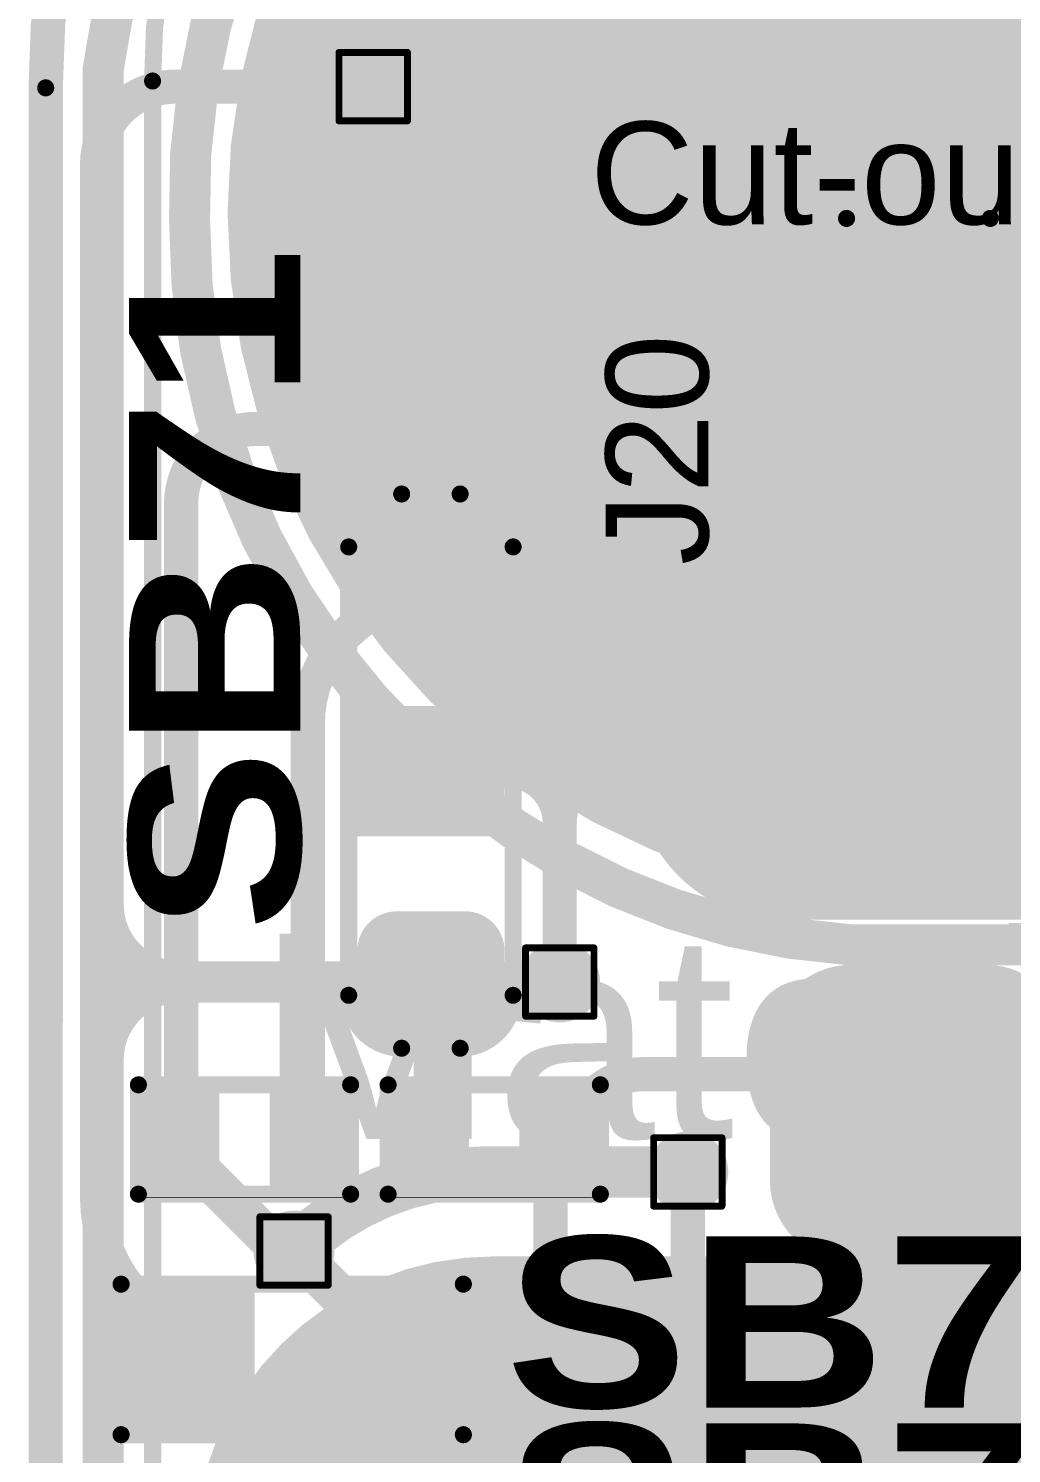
# Model space of a CAD drawing. Header units: inches. Extents: x 3 to 457, y -41 to 239.
# Drawn here: x 26.13 to 33.42, y 14.03 to 24.61 of the extents above; entities that cross this region are included whole.
import ezdxf

# ---------------------------------------------------------------- set-up
doc = ezdxf.new("R2010")
doc.units = ezdxf.units.IN
for name, color, linetype in [('Board Outline', 216, 'Continuous'), ('Bottom Layer', 5, 'Continuous'), ('Bottom Overlay', 54, 'Continuous'), ('Bottom Paste', 16, 'Continuous'), ('Bottom Solder', 6, 'Continuous'), ('Drill Drawing', 1, 'Continuous'), ('Fabrication', 76, 'Continuous'), ('Top Layer', 1, 'Continuous'), ('Top Overlay', 2, 'Continuous'), ('Top Paste', 8, 'Continuous'), ('Top Solder', 216, 'Continuous'), ('Via Holes', 16, 'Continuous')]:
    doc.layers.add(name, color=color, linetype=linetype)
doc.styles.add('Arial', font='', dxfattribs={"height": 0.2})
doc.styles.add('Arial Black_Bold', font='', dxfattribs={"height": 0.2})
doc.styles.get('Arial').set_extended_font_data('Arial')
doc.styles.get('Arial Black_Bold').set_extended_font_data('Arial Black', bold=True)

# ---------------------------------------------------------------- blocks, each defined once
blk = doc.blocks.new('S______B______6')
at = {"layer": 'Top Layer'}
for points in [[(-1.143, -0.4445), (-1.143, 0.4445), (-0.381, 0.4445), (-0.381, -0.4445)], [(0.381, -0.4445), (0.381, 0.4445), (1.143, 0.4445), (1.143, -0.4445)]]:
    blk.add_hatch(color=1, dxfattribs=at).paths.add_polyline_path(points)
at = {"layer": 'Top Paste'}
for points in [[(-1.143, -0.4445), (-1.143, 0.4445), (-0.381, 0.4445), (-0.381, -0.4445)], [(0.381, -0.4445), (0.381, 0.4445), (1.143, 0.4445), (1.143, -0.4445)]]:
    blk.add_hatch(color=8, dxfattribs=at).paths.add_polyline_path(points)
at = {"layer": 'Top Solder'}
for points in [[(-1.2446, -0.5461), (-1.2446, 0.5461), (-0.2794, 0.5461), (-0.2794, -0.5461)], [(0.2794, -0.5461), (0.2794, 0.5461), (1.2446, 0.5461), (1.2446, -0.5461)]]:
    blk.add_hatch(color=216, dxfattribs=at).paths.add_polyline_path(points)
at = {"layer": 'Top Overlay'}
for points in [[(-1.27, -0.5588, 0.127, 0.127, 0), (-1.27, 0.5588, 0.127, 0.127, 0)], [(-1.27, 0.5588, 0.127, 0.127, 0), (1.27, 0.5588, 0.127, 0.127, 0)], [(1.27, -0.5588, 0.127, 0.127, 0), (1.27, 0.5588, 0.127, 0.127, 0)], [(-1.27, -0.5588, 0.127, 0.127, 0), (1.27, -0.5588, 0.127, 0.127, 0)]]:
    blk.add_lwpolyline(points, format="xyseb", dxfattribs=at)
for points in [[(-1.30175, 0.5588, 0.0635, 0.0635, 1), (-1.23825, 0.5588, 0.0635, 0.0635, 1)], [(-1.30175, 0.5588, 0.0635, 0.0635, 1), (-1.23825, 0.5588, 0.0635, 0.0635, 1)], [(1.23825, 0.5588, 0.0635, 0.0635, 1), (1.30175, 0.5588, 0.0635, 0.0635, 1)], [(1.23825, 0.5588, 0.0635, 0.0635, 1), (1.30175, 0.5588, 0.0635, 0.0635, 1)], [(-1.30175, -0.5588, 0.0635, 0.0635, 1), (-1.23825, -0.5588, 0.0635, 0.0635, 1)], [(-1.30175, -0.5588, 0.0635, 0.0635, 1), (-1.23825, -0.5588, 0.0635, 0.0635, 1)], [(1.23825, -0.5588, 0.0635, 0.0635, 1), (1.30175, -0.5588, 0.0635, 0.0635, 1)], [(1.23825, -0.5588, 0.0635, 0.0635, 1), (1.30175, -0.5588, 0.0635, 0.0635, 1)]]:
    blk.add_lwpolyline(points, format="xyseb", close=True, dxfattribs=at)
blk = doc.blocks.new('S______B______3_P___27')
at = {"layer": 'Top Layer'}
h = blk.add_hatch(color=1, dxfattribs=at)
edge = h.paths.add_edge_path()
edge.add_arc((-1.714, -0.254), 0.191, 180, 270)
edge.add_line((-1.714, -0.445), (-1.333, -0.444))
edge.add_arc((-1.333, -0.254), 0.191, 270, 360)
edge.add_line((-1.143, -0.254), (-1.143, 0.254))
edge.add_arc((-1.333, 0.254), 0.191, 0, 90)
edge.add_line((-1.333, 0.445), (-1.714, 0.444))
edge.add_arc((-1.714, 0.254), 0.191, 90, 180)
edge.add_line((-1.905, 0.254), (-1.905, -0.254))
blk.add_hatch(color=1, dxfattribs=at).paths.add_polyline_path([(-0.381, -0.445), (-0.381, 0.445), (0.381, 0.445), (0.381, -0.445)])
h = blk.add_hatch(color=1, dxfattribs=at)
edge = h.paths.add_edge_path()
edge.add_arc((1.333, -0.254), 0.191, 180, 270)
edge.add_line((1.333, -0.445), (1.714, -0.444))
edge.add_arc((1.714, -0.254), 0.191, 270, 360)
edge.add_line((1.905, -0.254), (1.905, 0.254))
edge.add_arc((1.714, 0.254), 0.191, 0, 90)
edge.add_line((1.714, 0.445), (1.333, 0.444))
edge.add_arc((1.333, 0.254), 0.191, 90, 180)
edge.add_line((1.143, 0.254), (1.143, -0.254))
at = {"layer": 'Top Paste'}
h = blk.add_hatch(color=8, dxfattribs=at)
edge = h.paths.add_edge_path()
edge.add_arc((-1.714, -0.254), 0.191, 180, 270)
edge.add_line((-1.714, -0.445), (-1.333, -0.444))
edge.add_arc((-1.333, -0.254), 0.191, 270, 360)
edge.add_line((-1.143, -0.254), (-1.143, 0.254))
edge.add_arc((-1.333, 0.254), 0.191, 0, 90)
edge.add_line((-1.333, 0.445), (-1.714, 0.444))
edge.add_arc((-1.714, 0.254), 0.191, 90, 180)
edge.add_line((-1.905, 0.254), (-1.905, -0.254))
blk.add_hatch(color=8, dxfattribs=at).paths.add_polyline_path([(-0.381, -0.445), (-0.381, 0.445), (0.381, 0.445), (0.381, -0.445)])
h = blk.add_hatch(color=8, dxfattribs=at)
edge = h.paths.add_edge_path()
edge.add_arc((1.333, -0.254), 0.191, 180, 270)
edge.add_line((1.333, -0.445), (1.714, -0.444))
edge.add_arc((1.714, -0.254), 0.191, 270, 360)
edge.add_line((1.905, -0.254), (1.905, 0.254))
edge.add_arc((1.714, 0.254), 0.191, 0, 90)
edge.add_line((1.714, 0.445), (1.333, 0.444))
edge.add_arc((1.333, 0.254), 0.191, 90, 180)
edge.add_line((1.143, 0.254), (1.143, -0.254))
at = {"layer": 'Top Solder'}
h = blk.add_hatch(color=216, dxfattribs=at)
edge = h.paths.add_edge_path()
edge.add_arc((-1.714, -0.254), 0.292, 180, 270)
edge.add_line((-1.714, -0.546), (-1.333, -0.546))
edge.add_arc((-1.333, -0.254), 0.292, 270, 360)
edge.add_line((-1.041, -0.254), (-1.041, 0.254))
edge.add_arc((-1.333, 0.254), 0.292, 0, 90)
edge.add_line((-1.333, 0.546), (-1.714, 0.546))
edge.add_arc((-1.714, 0.254), 0.292, 90, 180)
edge.add_line((-2.007, 0.254), (-2.007, -0.254))
blk.add_hatch(color=216, dxfattribs=at).paths.add_polyline_path([(-0.483, -0.546), (-0.483, 0.546), (0.483, 0.546), (0.483, -0.546)])
h = blk.add_hatch(color=216, dxfattribs=at)
edge = h.paths.add_edge_path()
edge.add_arc((1.333, -0.254), 0.292, 180, 270)
edge.add_line((1.333, -0.546), (1.714, -0.546))
edge.add_arc((1.714, -0.254), 0.292, 270, 360)
edge.add_line((2.007, -0.254), (2.007, 0.254))
edge.add_arc((1.714, 0.254), 0.292, 0, 90)
edge.add_line((1.714, 0.546), (1.333, 0.546))
edge.add_arc((1.333, 0.254), 0.292, 90, 180)
edge.add_line((1.041, 0.254), (1.041, -0.254))
at = {"layer": 'Top Overlay'}
for points in [[(-2.057, 0.217, 0.127, 0.127, -0.414214), (-1.664, 0.61, 0.127, 0.127, 0)], [(1.664, 0.61, 0.127, 0.127, 0), (-1.664, 0.61, 0.127, 0.127, 0)], [(1.664, 0.61, 0.127, 0.127, -0.414214), (2.057, 0.217, 0.127, 0.127, 0)], [(-2.057, -0.217, 0.127, 0.127, 0), (-2.057, 0.217, 0.127, 0.127, 0)], [(2.057, -0.217, 0.127, 0.127, 0), (2.057, 0.217, 0.127, 0.127, 0)], [(-1.664, -0.61, 0.127, 0.127, -0.414214), (-2.057, -0.217, 0.127, 0.127, 0)], [(2.057, -0.217, 0.127, 0.127, -0.414214), (1.664, -0.61, 0.127, 0.127, 0)], [(1.664, -0.61, 0.127, 0.127, 0), (-1.664, -0.61, 0.127, 0.127, 0)]]:
    blk.add_lwpolyline(points, format="xyseb", dxfattribs=at)
for points in [[(-1.696, 0.61, 0.0635, 0.0635, 1), (-1.633, 0.61, 0.0635, 0.0635, 1)], [(-1.696, 0.61, 0.0635, 0.0635, 1), (-1.633, 0.61, 0.0635, 0.0635, 1)], [(1.633, 0.61, 0.0635, 0.0635, 1), (1.696, 0.61, 0.0635, 0.0635, 1)], [(1.633, 0.61, 0.0635, 0.0635, 1), (1.696, 0.61, 0.0635, 0.0635, 1)], [(-2.089, 0.217, 0.0635, 0.0635, 1), (-2.026, 0.217, 0.0635, 0.0635, 1)], [(-2.089, 0.217, 0.0635, 0.0635, 1), (-2.026, 0.217, 0.0635, 0.0635, 1)], [(2.026, 0.217, 0.0635, 0.0635, 1), (2.089, 0.217, 0.0635, 0.0635, 1)], [(2.026, 0.217, 0.0635, 0.0635, 1), (2.089, 0.217, 0.0635, 0.0635, 1)], [(-2.089, -0.217, 0.0635, 0.0635, 1), (-2.026, -0.217, 0.0635, 0.0635, 1)], [(-2.089, -0.217, 0.0635, 0.0635, 1), (-2.026, -0.217, 0.0635, 0.0635, 1)], [(2.026, -0.217, 0.0635, 0.0635, 1), (2.089, -0.217, 0.0635, 0.0635, 1)], [(2.026, -0.217, 0.0635, 0.0635, 1), (2.089, -0.217, 0.0635, 0.0635, 1)], [(-1.696, -0.61, 0.0635, 0.0635, 1), (-1.633, -0.61, 0.0635, 0.0635, 1)], [(-1.696, -0.61, 0.0635, 0.0635, 1), (-1.633, -0.61, 0.0635, 0.0635, 1)], [(1.633, -0.61, 0.0635, 0.0635, 1), (1.696, -0.61, 0.0635, 0.0635, 1)], [(1.633, -0.61, 0.0635, 0.0635, 1), (1.696, -0.61, 0.0635, 0.0635, 1)]]:
    blk.add_lwpolyline(points, format="xyseb", close=True, dxfattribs=at)
blk = doc.blocks.new('R___0603_29')
at = {"layer": 'Top Layer'}
for points in [[(-0.381, 0.4445), (-0.381, -0.4445), (-1.143, -0.4445), (-1.143, 0.4445)], [(1.143, 0.4445), (1.143, -0.4445), (0.381, -0.4445), (0.381, 0.4445)]]:
    blk.add_hatch(color=1, dxfattribs=at).paths.add_polyline_path(points)
at = {"layer": 'Top Paste'}
for points in [[(-0.381, 0.4445), (-0.381, -0.4445), (-1.143, -0.4445), (-1.143, 0.4445)], [(1.143, 0.4445), (1.143, -0.4445), (0.381, -0.4445), (0.381, 0.4445)]]:
    blk.add_hatch(color=8, dxfattribs=at).paths.add_polyline_path(points)
at = {"layer": 'Top Solder'}
for points in [[(-0.2794, 0.5461), (-0.2794, -0.5461), (-1.2446, -0.5461), (-1.2446, 0.5461)], [(1.2446, 0.5461), (1.2446, -0.5461), (0.2794, -0.5461), (0.2794, 0.5461)]]:
    blk.add_hatch(color=216, dxfattribs=at).paths.add_polyline_path(points)
at = {"layer": 'Top Overlay'}
for points in [[(-1.2192, 0.5334, 0.127, 0.127, 0), (1.2192, 0.5334, 0.127, 0.127, 0)], [(-1.2192, 0.5334, 0.127, 0.127, 0), (-1.2192, -0.5334, 0.127, 0.127, 0)], [(1.2192, 0.5334, 0.127, 0.127, 0), (1.2192, -0.5334, 0.127, 0.127, 0)], [(-1.2192, -0.5334, 0.127, 0.127, 0), (1.2192, -0.5334, 0.127, 0.127, 0)]]:
    blk.add_lwpolyline(points, format="xyseb", dxfattribs=at)
for points in [[(-1.25095, 0.5334, 0.0635, 0.0635, 1), (-1.18745, 0.5334, 0.0635, 0.0635, 1)], [(-1.25095, 0.5334, 0.0635, 0.0635, 1), (-1.18745, 0.5334, 0.0635, 0.0635, 1)], [(1.18745, 0.5334, 0.0635, 0.0635, 1), (1.25095, 0.5334, 0.0635, 0.0635, 1)], [(1.18745, 0.5334, 0.0635, 0.0635, 1), (1.25095, 0.5334, 0.0635, 0.0635, 1)], [(-1.25095, -0.5334, 0.0635, 0.0635, 1), (-1.18745, -0.5334, 0.0635, 0.0635, 1)], [(-1.25095, -0.5334, 0.0635, 0.0635, 1), (-1.18745, -0.5334, 0.0635, 0.0635, 1)], [(1.18745, -0.5334, 0.0635, 0.0635, 1), (1.25095, -0.5334, 0.0635, 0.0635, 1)], [(1.18745, -0.5334, 0.0635, 0.0635, 1), (1.25095, -0.5334, 0.0635, 0.0635, 1)]]:
    blk.add_lwpolyline(points, format="xyseb", close=True, dxfattribs=at)
blk = doc.blocks.new('R___0402_52')
at = {"layer": 'Top Layer'}
for points in [[(-0.699, -0.318), (-0.699, 0.318), (-0.241, 0.318), (-0.241, -0.318)], [(0.241, -0.318), (0.241, 0.318), (0.699, 0.318), (0.699, -0.318)]]:
    blk.add_hatch(color=1, dxfattribs=at).paths.add_polyline_path(points)
at = {"layer": 'Top Paste'}
for points in [[(-0.699, -0.318), (-0.699, 0.318), (-0.241, 0.318), (-0.241, -0.318)], [(0.241, -0.318), (0.241, 0.318), (0.699, 0.318), (0.699, -0.318)]]:
    blk.add_hatch(color=8, dxfattribs=at).paths.add_polyline_path(points)
at = {"layer": 'Top Solder'}
for points in [[(-0.754, -0.373), (-0.754, 0.373), (-0.186, 0.373), (-0.186, -0.373)], [(0.186, -0.373), (0.186, 0.373), (0.754, 0.373), (0.754, -0.373)]]:
    blk.add_hatch(color=216, dxfattribs=at).paths.add_polyline_path(points)
at = {"layer": 'Top Overlay'}
for points in [[(-0.787, 0.406, 0.127, 0.127, 0), (0.787, 0.406, 0.127, 0.127, 0)], [(-0.787, -0.406, 0.127, 0.127, 0), (-0.787, 0.406, 0.127, 0.127, 0)], [(0.787, -0.406, 0.127, 0.127, 0), (0.787, 0.406, 0.127, 0.127, 0)], [(-0.787, -0.406, 0.127, 0.127, 0), (0.787, -0.406, 0.127, 0.127, 0)], [(-0.813, -0.432, 0.00323, 0.00323, 0), (0.813, -0.432, 0.00323, 0.00323, 0)]]:
    blk.add_lwpolyline(points, format="xyseb", dxfattribs=at)
for points in [[(-0.819, 0.406, 0.0635, 0.0635, 1), (-0.756, 0.406, 0.0635, 0.0635, 1)], [(-0.819, 0.406, 0.0635, 0.0635, 1), (-0.756, 0.406, 0.0635, 0.0635, 1)], [(0.756, 0.406, 0.0635, 0.0635, 1), (0.819, 0.406, 0.0635, 0.0635, 1)], [(0.756, 0.406, 0.0635, 0.0635, 1), (0.819, 0.406, 0.0635, 0.0635, 1)], [(-0.819, -0.406, 0.0635, 0.0635, 1), (-0.756, -0.406, 0.0635, 0.0635, 1)], [(-0.819, -0.406, 0.0635, 0.0635, 1), (-0.756, -0.406, 0.0635, 0.0635, 1)], [(0.756, -0.406, 0.0635, 0.0635, 1), (0.819, -0.406, 0.0635, 0.0635, 1)], [(0.756, -0.406, 0.0635, 0.0635, 1), (0.819, -0.406, 0.0635, 0.0635, 1)], [(-0.814, -0.432, 0.00161, 0.00161, 1), (-0.812, -0.432, 0.00161, 0.00161, 1)], [(0.812, -0.432, 0.00161, 0.00161, 1), (0.814, -0.432, 0.00161, 0.00161, 1)]]:
    blk.add_lwpolyline(points, format="xyseb", close=True, dxfattribs=at)
blk = doc.blocks.new('R___0402_53')
at = {"layer": 'Top Layer'}
for points in [[(-0.699, -0.318), (-0.699, 0.318), (-0.241, 0.318), (-0.241, -0.318)], [(0.241, -0.318), (0.241, 0.318), (0.699, 0.318), (0.699, -0.318)]]:
    blk.add_hatch(color=1, dxfattribs=at).paths.add_polyline_path(points)
at = {"layer": 'Top Paste'}
for points in [[(-0.699, -0.318), (-0.699, 0.318), (-0.241, 0.318), (-0.241, -0.318)], [(0.241, -0.318), (0.241, 0.318), (0.699, 0.318), (0.699, -0.318)]]:
    blk.add_hatch(color=8, dxfattribs=at).paths.add_polyline_path(points)
at = {"layer": 'Top Solder'}
for points in [[(-0.754, -0.373), (-0.754, 0.373), (-0.186, 0.373), (-0.186, -0.373)], [(0.186, -0.373), (0.186, 0.373), (0.754, 0.373), (0.754, -0.373)]]:
    blk.add_hatch(color=216, dxfattribs=at).paths.add_polyline_path(points)
at = {"layer": 'Top Overlay'}
for points in [[(-0.787, 0.406, 0.127, 0.127, 0), (0.787, 0.406, 0.127, 0.127, 0)], [(-0.787, -0.406, 0.127, 0.127, 0), (-0.787, 0.406, 0.127, 0.127, 0)], [(0.787, -0.406, 0.127, 0.127, 0), (0.787, 0.406, 0.127, 0.127, 0)], [(-0.787, -0.406, 0.127, 0.127, 0), (0.787, -0.406, 0.127, 0.127, 0)], [(-0.813, -0.432, 0.00323, 0.00323, 0), (0.813, -0.432, 0.00323, 0.00323, 0)]]:
    blk.add_lwpolyline(points, format="xyseb", dxfattribs=at)
for points in [[(-0.819, 0.406, 0.0635, 0.0635, 1), (-0.756, 0.406, 0.0635, 0.0635, 1)], [(-0.819, 0.406, 0.0635, 0.0635, 1), (-0.756, 0.406, 0.0635, 0.0635, 1)], [(0.756, 0.406, 0.0635, 0.0635, 1), (0.819, 0.406, 0.0635, 0.0635, 1)], [(0.756, 0.406, 0.0635, 0.0635, 1), (0.819, 0.406, 0.0635, 0.0635, 1)], [(-0.819, -0.406, 0.0635, 0.0635, 1), (-0.756, -0.406, 0.0635, 0.0635, 1)], [(-0.819, -0.406, 0.0635, 0.0635, 1), (-0.756, -0.406, 0.0635, 0.0635, 1)], [(0.756, -0.406, 0.0635, 0.0635, 1), (0.819, -0.406, 0.0635, 0.0635, 1)], [(0.756, -0.406, 0.0635, 0.0635, 1), (0.819, -0.406, 0.0635, 0.0635, 1)], [(-0.814, -0.432, 0.00161, 0.00161, 1), (-0.812, -0.432, 0.00161, 0.00161, 1)], [(0.812, -0.432, 0.00161, 0.00161, 1), (0.814, -0.432, 0.00161, 0.00161, 1)]]:
    blk.add_lwpolyline(points, format="xyseb", close=True, dxfattribs=at)
blk = doc.blocks.new('SEMG_PAD_B_59')
at = {"layer": 'Bottom Layer'}
h = blk.add_hatch(color=5, dxfattribs=at)
edge = h.paths.add_edge_path()
edge.add_arc((-3.15, 0.013), 2.1, 90, 270)
edge.add_line((-3.15, -2.087), (3.15, -2.087))
edge.add_arc((3.15, 0.013), 2.1, 270, 450)
edge.add_line((3.15, 2.113), (-3.15, 2.113))
h = blk.add_hatch(color=5, dxfattribs=at)
edge = h.paths.add_edge_path()
edge.add_arc((0, -9.987), 5, 0, 360)
at = {"layer": 'Bottom Paste'}
h = blk.add_hatch(color=16, dxfattribs=at)
edge = h.paths.add_edge_path()
edge.add_arc((-3.15, 0.013), 2.1, 90, 270)
edge.add_line((-3.15, -2.087), (3.15, -2.087))
edge.add_arc((3.15, 0.013), 2.1, 270, 450)
edge.add_line((3.15, 2.113), (-3.15, 2.113))
h = blk.add_hatch(color=16, dxfattribs=at)
edge = h.paths.add_edge_path()
edge.add_arc((0, -9.987), 5, 0, 360)
at = {"layer": 'Bottom Solder'}
h = blk.add_hatch(color=6, dxfattribs=at)
edge = h.paths.add_edge_path()
edge.add_arc((-3.15, 0.013), 2.202, 90, 270)
edge.add_line((-3.15, -2.189), (3.15, -2.189))
edge.add_arc((3.15, 0.013), 2.202, 270, 450)
edge.add_line((3.15, 2.214), (-3.15, 2.214))
h = blk.add_hatch(color=6, dxfattribs=at)
edge = h.paths.add_edge_path()
edge.add_arc((0, -9.987), 5.102, 0, 360)
at = {"layer": 'Bottom Overlay'}
for points in [[(5.683, 10.966, 0.127, 0.127, 0), (5.683, -10.966, 0.127, 0.127, 0)], [(5.683, -10.966, 0.127, 0.127, -0.414214), (1.531, -15.213, 0.127, 0.127, 0)]]:
    blk.add_lwpolyline(points, format="xyseb", dxfattribs=at)
blk.add_lwpolyline([(5.652, -10.966, 0.0635, 0.0635, 1), (5.715, -10.966, 0.0635, 0.0635, 1)], format="xyseb", close=True, dxfattribs=at)
blk.add_lwpolyline([(5.652, -10.966, 0.0635, 0.0635, 1), (5.715, -10.966, 0.0635, 0.0635, 1)], format="xyseb", close=True, dxfattribs=at)
blk = doc.blocks.new('T____P____SMD_3_P____61')
at = {"layer": 'Top Layer'}
h = blk.add_hatch(color=1, dxfattribs=at)
edge = h.paths.add_edge_path()
edge.add_arc((-0.5, 3.04), 0.5, 90, 180)
edge.add_line((-1, 3.04), (-1, 2.04))
edge.add_arc((-0.5, 2.04), 0.5, 180, 270)
edge.add_line((-0.5, 1.54), (0.5, 1.54))
edge.add_arc((0.5, 2.04), 0.5, 270, 360)
edge.add_line((1, 2.04), (1, 3.04))
edge.add_arc((0.5, 3.04), 0.5, 0, 90)
edge.add_line((0.5, 3.54), (-0.5, 3.54))
h = blk.add_hatch(color=1, dxfattribs=at)
edge = h.paths.add_edge_path()
edge.add_arc((-1, 0), 1, 90, 270)
edge.add_line((-1, -1), (1, -1))
edge.add_arc((1, 0), 1, 270, 450)
edge.add_line((1, 1), (-1, 1))
h = blk.add_hatch(color=1, dxfattribs=at)
edge = h.paths.add_edge_path()
edge.add_arc((-0.5, -2.04), 0.5, 90, 180)
edge.add_line((-1, -2.04), (-1, -3.04))
edge.add_arc((-0.5, -3.04), 0.5, 180, 270)
edge.add_line((-0.5, -3.54), (0.5, -3.54))
edge.add_arc((0.5, -3.04), 0.5, 270, 360)
edge.add_line((1, -3.04), (1, -2.04))
edge.add_arc((0.5, -2.04), 0.5, 0, 90)
edge.add_line((0.5, -1.54), (-0.5, -1.54))
at = {"layer": 'Top Paste'}
h = blk.add_hatch(color=8, dxfattribs=at)
edge = h.paths.add_edge_path()
edge.add_arc((-0.5, 3.04), 0.5, 90, 180)
edge.add_line((-1, 3.04), (-1, 2.04))
edge.add_arc((-0.5, 2.04), 0.5, 180, 270)
edge.add_line((-0.5, 1.54), (0.5, 1.54))
edge.add_arc((0.5, 2.04), 0.5, 270, 360)
edge.add_line((1, 2.04), (1, 3.04))
edge.add_arc((0.5, 3.04), 0.5, 0, 90)
edge.add_line((0.5, 3.54), (-0.5, 3.54))
h = blk.add_hatch(color=8, dxfattribs=at)
edge = h.paths.add_edge_path()
edge.add_arc((-1, 0), 1, 90, 270)
edge.add_line((-1, -1), (1, -1))
edge.add_arc((1, 0), 1, 270, 450)
edge.add_line((1, 1), (-1, 1))
h = blk.add_hatch(color=8, dxfattribs=at)
edge = h.paths.add_edge_path()
edge.add_arc((-0.5, -2.04), 0.5, 90, 180)
edge.add_line((-1, -2.04), (-1, -3.04))
edge.add_arc((-0.5, -3.04), 0.5, 180, 270)
edge.add_line((-0.5, -3.54), (0.5, -3.54))
edge.add_arc((0.5, -3.04), 0.5, 270, 360)
edge.add_line((1, -3.04), (1, -2.04))
edge.add_arc((0.5, -2.04), 0.5, 0, 90)
edge.add_line((0.5, -1.54), (-0.5, -1.54))
at = {"layer": 'Top Solder'}
h = blk.add_hatch(color=216, dxfattribs=at)
edge = h.paths.add_edge_path()
edge.add_arc((-0.5, 3.04), 0.602, 90, 180)
edge.add_line((-1.102, 3.04), (-1.102, 2.04))
edge.add_arc((-0.5, 2.04), 0.602, 180, 270)
edge.add_line((-0.5, 1.438), (0.5, 1.438))
edge.add_arc((0.5, 2.04), 0.602, 270, 360)
edge.add_line((1.102, 2.04), (1.102, 3.04))
edge.add_arc((0.5, 3.04), 0.602, 0, 90)
edge.add_line((0.5, 3.642), (-0.5, 3.642))
h = blk.add_hatch(color=216, dxfattribs=at)
edge = h.paths.add_edge_path()
edge.add_arc((-1, 0), 1.102, 90, 270)
edge.add_line((-1, -1.102), (1, -1.102))
edge.add_arc((1, 0), 1.102, 270, 450)
edge.add_line((1, 1.102), (-1, 1.102))
h = blk.add_hatch(color=216, dxfattribs=at)
edge = h.paths.add_edge_path()
edge.add_arc((-0.5, -2.04), 0.602, 90, 180)
edge.add_line((-1.102, -2.04), (-1.102, -3.04))
edge.add_arc((-0.5, -3.04), 0.602, 180, 270)
edge.add_line((-0.5, -3.642), (0.5, -3.642))
edge.add_arc((0.5, -3.04), 0.602, 270, 360)
edge.add_line((1.102, -3.04), (1.102, -2.04))
edge.add_arc((0.5, -2.04), 0.602, 0, 90)
edge.add_line((0.5, -1.438), (-0.5, -1.438))

msp = doc.modelspace()

# ---------------------------------------------------------------- hatches: boundary and pattern name
at = {"layer": 'Bottom Layer'}
h = msp.add_hatch(color=5, dxfattribs=at)
edge = h.paths.add_edge_path()
edge.add_arc((28.684, 24.182), 0.3, 0, 360)
h = msp.add_hatch(color=5, dxfattribs=at)
edge = h.paths.add_edge_path()
edge.add_arc((30.068, 17.534), 0.3, 0, 360)
h = msp.add_hatch(color=5, dxfattribs=at)
edge = h.paths.add_edge_path()
edge.add_arc((31.019, 16.124), 0.3, 0, 360)
h = msp.add_hatch(color=5, dxfattribs=at)
edge = h.paths.add_edge_path()
edge.add_arc((28.096, 15.537), 0.3, 0, 360)
at = {"layer": 'Top Layer'}
h = msp.add_hatch(color=1, dxfattribs=at)
edge = h.paths.add_edge_path()
edge.add_arc((28.684, 24.182), 0.3, 0, 360)
h = msp.add_hatch(color=1, dxfattribs=at)
edge = h.paths.add_edge_path()
edge.add_arc((30.068, 17.534), 0.3, 0, 360)
h = msp.add_hatch(color=1, dxfattribs=at)
edge = h.paths.add_edge_path()
edge.add_arc((31.019, 16.124), 0.3, 0, 360)
h = msp.add_hatch(color=1, dxfattribs=at)
edge = h.paths.add_edge_path()
edge.add_arc((28.096, 15.537), 0.3, 0, 360)
at = {"layer": 'Via Holes'}
h = msp.add_hatch(color=7, dxfattribs=at)
edge = h.paths.add_edge_path()
edge.add_arc((28.684, 24.182), 0.15, 0, 360)
h = msp.add_hatch(color=7, dxfattribs=at)
edge = h.paths.add_edge_path()
edge.add_arc((30.068, 17.534), 0.15, 0, 360)
h = msp.add_hatch(color=7, dxfattribs=at)
edge = h.paths.add_edge_path()
edge.add_arc((31.019, 16.124), 0.15, 0, 360)
h = msp.add_hatch(color=7, dxfattribs=at)
edge = h.paths.add_edge_path()
edge.add_arc((28.096, 15.537), 0.15, 0, 360)

# ---------------------------------------------------------------- linework, layer by layer
at = {"layer": 'Board Outline'}
for points in [[(26.254, 24.173, 0.127, 0.127, -0.244175), (28.331, 28.286, 0.127, 0.127, 0)], [(26.253, 2.317, 0.127, 0.127, 0), (26.254, 24.173, 0.127, 0.127, 0)]]:
    msp.add_lwpolyline(points, format="xyseb", dxfattribs=at)
msp.add_lwpolyline([(26.222, 24.173, 0.0635, 0.0635, 1), (26.285, 24.173, 0.0635, 0.0635, 1)], format="xyseb", close=True, dxfattribs=at)
msp.add_lwpolyline([(26.222, 24.173, 0.0635, 0.0635, 1), (26.285, 24.173, 0.0635, 0.0635, 1)], format="xyseb", close=True, dxfattribs=at)
at = {"layer": 'Bottom Layer'}
for points in [[(26.68, 24.313, 0.305, 0.305, -0.166547), (28.204, 27.422, 0.305, 0.305, 0)], [(27.321, 23.194, 0.305, 0.305, -0.206318), (28.885, 27.122, 0.305, 0.305, 0)], [(26.68, 18.111, 0.305, 0.305, 0), (26.68, 24.313, 0.305, 0.305, 0)], [(29.011, 19.268, 0.305, 0.305, -0.209657), (27.321, 23.194, 0.305, 0.305, 0)], [(29.011, 19.268, 0.305, 0.305, 0), (29.042, 19.237, 0.305, 0.305, 0)], [(32.217, 17.811, 0.305, 0.305, -0.180286), (29.042, 19.237, 0.305, 0.305, 0)], [(26.68, 16.957, 0.305, 0.305, 0), (26.68, 18.111, 0.305, 0.305, 0)], [(27.257, 17.534, 0.305, 0.305, -0.414214), (26.68, 18.111, 0.305, 0.305, 0)], [(32.217, 17.811, 0.305, 0.305, 0), (32.227, 17.811, 0.305, 0.305, 0)], [(32.227, 17.811, 0.305, 0.305, 0), (34.118, 17.811, 0.305, 0.305, 0)], [(26.68, 16.957, 0.305, 0.305, -0.414214), (27.257, 17.534, 0.305, 0.305, 0)], [(26.749, 17.534, 0.305, 0.305, 0), (27.257, 17.534, 0.305, 0.305, 0)], [(27.257, 17.534, 0.305, 0.305, 0), (30.068, 17.534, 0.305, 0.305, 0)], [(26.68, 10.457, 0.305, 0.305, 0), (26.68, 16.957, 0.305, 0.305, 0)], [(28.097, 15.538, 0.381, 0.381, -0.19877), (29.512, 16.124, 0.381, 0.381, 0)], [(29.512, 16.124, 0.381, 0.381, 0), (31.019, 16.124, 0.381, 0.381, 0)], [(28.096, 15.537, 0.381, 0.381, -0.000137), (28.097, 15.538, 0.381, 0.381, 0)]]:
    msp.add_lwpolyline(points, format="xyseb", dxfattribs=at)
for points in [[(26.604, 24.313, 0.152, 0.152, 1), (26.756, 24.313, 0.152, 0.152, 1)], [(26.604, 24.313, 0.152, 0.152, 1), (26.756, 24.313, 0.152, 0.152, 1)], [(27.245, 23.194, 0.152, 0.152, 1), (27.397, 23.194, 0.152, 0.152, 1)], [(27.245, 23.194, 0.152, 0.152, 1), (27.397, 23.194, 0.152, 0.152, 1)], [(28.935, 19.268, 0.152, 0.152, 1), (29.087, 19.268, 0.152, 0.152, 1)], [(28.935, 19.268, 0.152, 0.152, 1), (29.087, 19.268, 0.152, 0.152, 1)], [(28.966, 19.237, 0.152, 0.152, 1), (29.118, 19.237, 0.152, 0.152, 1)], [(28.966, 19.237, 0.152, 0.152, 1), (29.118, 19.237, 0.152, 0.152, 1)], [(26.604, 18.111, 0.152, 0.152, 1), (26.756, 18.111, 0.152, 0.152, 1)], [(26.604, 18.111, 0.152, 0.152, 1), (26.756, 18.111, 0.152, 0.152, 1)], [(26.604, 18.111, 0.152, 0.152, 1), (26.756, 18.111, 0.152, 0.152, 1)], [(32.141, 17.811, 0.152, 0.152, 1), (32.293, 17.811, 0.152, 0.152, 1)], [(32.141, 17.811, 0.152, 0.152, 1), (32.293, 17.811, 0.152, 0.152, 1)], [(32.151, 17.811, 0.152, 0.152, 1), (32.303, 17.811, 0.152, 0.152, 1)], [(32.151, 17.811, 0.152, 0.152, 1), (32.303, 17.811, 0.152, 0.152, 1)], [(26.673, 17.534, 0.152, 0.152, 1), (26.825, 17.534, 0.152, 0.152, 1)], [(27.181, 17.534, 0.152, 0.152, 1), (27.333, 17.534, 0.152, 0.152, 1)], [(27.181, 17.534, 0.152, 0.152, 1), (27.333, 17.534, 0.152, 0.152, 1)], [(27.181, 17.534, 0.152, 0.152, 1), (27.333, 17.534, 0.152, 0.152, 1)], [(27.181, 17.534, 0.152, 0.152, 1), (27.333, 17.534, 0.152, 0.152, 1)], [(29.992, 17.534, 0.152, 0.152, 1), (30.144, 17.534, 0.152, 0.152, 1)], [(26.604, 16.957, 0.152, 0.152, 1), (26.756, 16.957, 0.152, 0.152, 1)], [(26.604, 16.957, 0.152, 0.152, 1), (26.756, 16.957, 0.152, 0.152, 1)], [(26.604, 16.957, 0.152, 0.152, 1), (26.756, 16.957, 0.152, 0.152, 1)], [(29.417, 16.124, 0.191, 0.191, 1), (29.607, 16.124, 0.191, 0.191, 1)], [(29.417, 16.124, 0.191, 0.191, 1), (29.607, 16.124, 0.191, 0.191, 1)], [(30.923, 16.124, 0.191, 0.191, 1), (31.114, 16.124, 0.191, 0.191, 1)], [(28.001, 15.537, 0.191, 0.191, 1), (28.192, 15.537, 0.191, 0.191, 1)], [(28.002, 15.538, 0.191, 0.191, 1), (28.192, 15.538, 0.191, 0.191, 1)], [(28.002, 15.538, 0.191, 0.191, 1), (28.192, 15.538, 0.191, 0.191, 1)]]:
    msp.add_lwpolyline(points, format="xyseb", close=True, dxfattribs=at)
at = {"layer": 'Drill Drawing'}
for points in [[(28.43, 24.436, 0.0508, 0.0508, 0), (28.938, 24.436, 0.0508, 0.0508, 0)], [(28.43, 23.928, 0.0508, 0.0508, 0), (28.43, 24.436, 0.0508, 0.0508, 0)], [(28.938, 23.928, 0.0508, 0.0508, 0), (28.938, 24.436, 0.0508, 0.0508, 0)], [(28.43, 23.928, 0.0508, 0.0508, 0), (28.938, 23.928, 0.0508, 0.0508, 0)], [(29.814, 17.788, 0.0508, 0.0508, 0), (30.322, 17.788, 0.0508, 0.0508, 0)], [(29.814, 17.28, 0.0508, 0.0508, 0), (29.814, 17.788, 0.0508, 0.0508, 0)], [(30.322, 17.28, 0.0508, 0.0508, 0), (30.322, 17.788, 0.0508, 0.0508, 0)], [(29.814, 17.28, 0.0508, 0.0508, 0), (30.322, 17.28, 0.0508, 0.0508, 0)], [(30.765, 16.378, 0.0508, 0.0508, 0), (31.273, 16.378, 0.0508, 0.0508, 0)], [(30.765, 15.87, 0.0508, 0.0508, 0), (30.765, 16.378, 0.0508, 0.0508, 0)], [(31.273, 15.87, 0.0508, 0.0508, 0), (31.273, 16.378, 0.0508, 0.0508, 0)], [(30.765, 15.87, 0.0508, 0.0508, 0), (31.273, 15.87, 0.0508, 0.0508, 0)], [(27.842, 15.791, 0.0508, 0.0508, 0), (28.35, 15.791, 0.0508, 0.0508, 0)], [(27.842, 15.283, 0.0508, 0.0508, 0), (27.842, 15.791, 0.0508, 0.0508, 0)], [(28.35, 15.283, 0.0508, 0.0508, 0), (28.35, 15.791, 0.0508, 0.0508, 0)], [(27.842, 15.283, 0.0508, 0.0508, 0), (28.35, 15.283, 0.0508, 0.0508, 0)]]:
    msp.add_lwpolyline(points, format="xyseb", dxfattribs=at)
for points in [[(28.417, 24.436, 0.0254, 0.0254, 1), (28.443, 24.436, 0.0254, 0.0254, 1)], [(28.417, 24.436, 0.0254, 0.0254, 1), (28.443, 24.436, 0.0254, 0.0254, 1)], [(28.925, 24.436, 0.0254, 0.0254, 1), (28.951, 24.436, 0.0254, 0.0254, 1)], [(28.925, 24.436, 0.0254, 0.0254, 1), (28.951, 24.436, 0.0254, 0.0254, 1)], [(28.417, 23.928, 0.0254, 0.0254, 1), (28.443, 23.928, 0.0254, 0.0254, 1)], [(28.417, 23.928, 0.0254, 0.0254, 1), (28.443, 23.928, 0.0254, 0.0254, 1)], [(28.925, 23.928, 0.0254, 0.0254, 1), (28.951, 23.928, 0.0254, 0.0254, 1)], [(28.925, 23.928, 0.0254, 0.0254, 1), (28.951, 23.928, 0.0254, 0.0254, 1)], [(29.802, 17.788, 0.0254, 0.0254, 1), (29.827, 17.788, 0.0254, 0.0254, 1)], [(29.802, 17.788, 0.0254, 0.0254, 1), (29.827, 17.788, 0.0254, 0.0254, 1)], [(30.31, 17.788, 0.0254, 0.0254, 1), (30.335, 17.788, 0.0254, 0.0254, 1)], [(30.31, 17.788, 0.0254, 0.0254, 1), (30.335, 17.788, 0.0254, 0.0254, 1)], [(29.802, 17.28, 0.0254, 0.0254, 1), (29.827, 17.28, 0.0254, 0.0254, 1)], [(29.802, 17.28, 0.0254, 0.0254, 1), (29.827, 17.28, 0.0254, 0.0254, 1)], [(30.31, 17.28, 0.0254, 0.0254, 1), (30.335, 17.28, 0.0254, 0.0254, 1)], [(30.31, 17.28, 0.0254, 0.0254, 1), (30.335, 17.28, 0.0254, 0.0254, 1)], [(30.752, 16.378, 0.0254, 0.0254, 1), (30.777, 16.378, 0.0254, 0.0254, 1)], [(30.752, 16.378, 0.0254, 0.0254, 1), (30.777, 16.378, 0.0254, 0.0254, 1)], [(31.26, 16.378, 0.0254, 0.0254, 1), (31.285, 16.378, 0.0254, 0.0254, 1)], [(31.26, 16.378, 0.0254, 0.0254, 1), (31.285, 16.378, 0.0254, 0.0254, 1)], [(30.752, 15.87, 0.0254, 0.0254, 1), (30.777, 15.87, 0.0254, 0.0254, 1)], [(30.752, 15.87, 0.0254, 0.0254, 1), (30.777, 15.87, 0.0254, 0.0254, 1)], [(31.26, 15.87, 0.0254, 0.0254, 1), (31.285, 15.87, 0.0254, 0.0254, 1)], [(31.26, 15.87, 0.0254, 0.0254, 1), (31.285, 15.87, 0.0254, 0.0254, 1)], [(27.83, 15.791, 0.0254, 0.0254, 1), (27.855, 15.791, 0.0254, 0.0254, 1)], [(27.83, 15.791, 0.0254, 0.0254, 1), (27.855, 15.791, 0.0254, 0.0254, 1)], [(28.338, 15.791, 0.0254, 0.0254, 1), (28.363, 15.791, 0.0254, 0.0254, 1)], [(28.338, 15.791, 0.0254, 0.0254, 1), (28.363, 15.791, 0.0254, 0.0254, 1)], [(27.83, 15.283, 0.0254, 0.0254, 1), (27.855, 15.283, 0.0254, 0.0254, 1)], [(27.83, 15.283, 0.0254, 0.0254, 1), (27.855, 15.283, 0.0254, 0.0254, 1)], [(28.338, 15.283, 0.0254, 0.0254, 1), (28.363, 15.283, 0.0254, 0.0254, 1)], [(28.338, 15.283, 0.0254, 0.0254, 1), (28.363, 15.283, 0.0254, 0.0254, 1)]]:
    msp.add_lwpolyline(points, format="xyseb", close=True, dxfattribs=at)
at = {"layer": 'Fabrication'}
for points in [[(26.253, 24.172, 0.254, 0.254, -0.414214), (31.197, 29.228, 0.254, 0.254, 0)], [(26.254, 24.173, 0.254, 0.254, -0.244175), (28.331, 28.286, 0.254, 0.254, 0)], [(26.253, 2.317, 0.254, 0.254, 0), (26.254, 24.173, 0.254, 0.254, 0)], [(28.091, 14.755, 0.254, 0.254, -0.198912), (29.576, 15.37, 0.254, 0.254, 0)], [(29.576, 15.37, 0.254, 0.254, 0), (35.884, 15.37, 0.254, 0.254, 0)], [(27.476, 13.27, 0.254, 0.254, -0.198912), (28.091, 14.755, 0.254, 0.254, 0)]]:
    msp.add_lwpolyline(points, format="xyseb", dxfattribs=at)
for points in [[(37.73, 23.245, 0.254, 0.254, 1), (27.73, 23.245, 0.254, 0.254, 1)], [(26.19, 24.172, 0.127, 0.127, 1), (26.317, 24.172, 0.127, 0.127, 1)], [(26.19, 24.173, 0.127, 0.127, 1), (26.317, 24.173, 0.127, 0.127, 1)], [(26.19, 24.173, 0.127, 0.127, 1), (26.317, 24.173, 0.127, 0.127, 1)], [(27.667, 23.245, 0.127, 0.127, 1), (27.794, 23.245, 0.127, 0.127, 1)], [(29.513, 15.37, 0.127, 0.127, 1), (29.64, 15.37, 0.127, 0.127, 1)], [(29.513, 15.37, 0.127, 0.127, 1), (29.64, 15.37, 0.127, 0.127, 1)], [(28.028, 14.755, 0.127, 0.127, 1), (28.155, 14.755, 0.127, 0.127, 1)], [(28.028, 14.755, 0.127, 0.127, 1), (28.155, 14.755, 0.127, 0.127, 1)]]:
    msp.add_lwpolyline(points, format="xyseb", close=True, dxfattribs=at)
at = {"layer": 'Top Layer'}
for points in [[(30.09, 24.13, 0.254, 0.254, 0), (30.09, 26.899, 0.254, 0.254, 0)], [(26.635, 23.605, 0.254, 0.254, -0.414214), (27.212, 24.182, 0.254, 0.254, 0)], [(27.212, 24.182, 0.254, 0.254, 0), (28.684, 24.182, 0.254, 0.254, 0)], [(30.559, 23.661, 0.254, 0.254, -0.414214), (30.09, 24.13, 0.254, 0.254, 0)], [(26.635, 15.933, 0.254, 0.254, 0), (26.635, 23.605, 0.254, 0.254, 0)], [(30.559, 23.661, 0.254, 0.254, 0), (32.73, 23.661, 0.254, 0.254, 0)], [(27.259, 21.091, 0.254, 0.254, -0.414214), (27.808, 21.64, 0.254, 0.254, 0)], [(27.808, 21.64, 0.254, 0.254, 0), (32.73, 21.64, 0.254, 0.254, 0)], [(27.259, 16.365, 0.254, 0.254, 0), (27.259, 21.091, 0.254, 0.254, 0)], [(28.858, 20.434, 0.254, 0.254, 0), (29.112, 20.624, 0.254, 0.254, 0)], [(28.528, 20.16, 0.254, 0.254, 0), (28.858, 20.434, 0.254, 0.254, 0)], [(28.199, 19.457, 0.254, 0.254, -0.22294), (28.528, 20.16, 0.254, 0.254, 0)], [(28.199, 16.365, 0.254, 0.254, 0), (28.199, 19.457, 0.254, 0.254, 0)], [(29.112, 19.1, 0.254, 0.254, 0), (30.052, 19.1, 0.254, 0.254, 0)], [(29.687, 19.1, 0.254, 0.254, -0.414214), (30.068, 18.719, 0.254, 0.254, 0)], [(30.052, 19.1, 0.254, 0.254, 0), (32.73, 19.1, 0.254, 0.254, 0)], [(30.052, 19.1, 0.254, 0.254, -0.198911), (30.068, 19.061, 0.254, 0.254, 0)], [(30.068, 18.719, 0.254, 0.254, -0.414214), (30.449, 19.1, 0.254, 0.254, 0)], [(30.068, 17.534, 0.254, 0.254, 0), (30.068, 19.061, 0.254, 0.254, 0)], [(29.112, 16.365, 0.254, 0.254, 0), (29.112, 17.576, 0.254, 0.254, 0)], [(30.331, 16.703, 0.254, 0.254, -0.1986), (30.686, 16.85, 0.254, 0.254, 0)], [(30.686, 16.85, 0.254, 0.254, 0), (32.44, 16.85, 0.254, 0.254, 0)], [(32.44, 16.85, 0.254, 0.254, 0), (32.73, 16.56, 0.254, 0.254, 0)], [(30.183, 16.556, 0.254, 0.254, 0), (30.331, 16.703, 0.254, 0.254, 0)], [(30.331, 16.703, 0.254, 0.254, -0.0003), (30.331, 16.703, 0.254, 0.254, 0)], [(30.052, 16.454, 0.254, 0.254, 0), (30.154, 16.556, 0.254, 0.254, 0)], [(30.154, 16.556, 0.254, 0.254, 0), (30.183, 16.556, 0.254, 0.254, 0)], [(32.535, 16.365, 0.254, 0.254, 0), (32.73, 16.56, 0.254, 0.254, 0)], [(30.052, 16.365, 0.254, 0.254, 0), (30.052, 16.454, 0.254, 0.254, 0)], [(27.259, 16.276, 0.305, 0.305, 0), (27.932, 15.603, 0.305, 0.305, 0)], [(27.259, 16.276, 0.254, 0.254, 0), (27.259, 16.365, 0.254, 0.254, 0)], [(29.999, 16.313, 0.254, 0.254, 0), (30.052, 16.365, 0.254, 0.254, 0)], [(29.999, 13.779, 0.254, 0.254, 0), (29.999, 16.313, 0.254, 0.254, 0)], [(32.624, 10.77, 0.254, 0.254, 0), (32.624, 16.297, 0.254, 0.254, 0)], [(31.019, 11.651, 0.254, 0.254, 0), (31.019, 16.124, 0.254, 0.254, 0)], [(26.949, 15.175, 0.254, 0.254, -0.198912), (26.635, 15.933, 0.254, 0.254, 0)], [(27.932, 15.603, 0.254, 0.254, 0), (28.03, 15.603, 0.254, 0.254, 0)], [(28.03, 15.603, 0.254, 0.254, 0), (28.096, 15.537, 0.254, 0.254, 0)], [(28.103, 15.537, 0.305, 0.305, 0), (28.845, 14.796, 0.305, 0.305, 0)], [(28.096, 15.537, 0.254, 0.254, 0), (28.103, 15.537, 0.254, 0.254, 0)], [(26.949, 15.175, 0.254, 0.254, 0), (27.067, 15.057, 0.254, 0.254, 0)]]:
    msp.add_lwpolyline(points, format="xyseb", dxfattribs=at)
for points in [[(27.148, 24.182, 0.127, 0.127, 1), (27.275, 24.182, 0.127, 0.127, 1)], [(27.148, 24.182, 0.127, 0.127, 1), (27.275, 24.182, 0.127, 0.127, 1)], [(28.621, 24.182, 0.127, 0.127, 1), (28.748, 24.182, 0.127, 0.127, 1)], [(30.026, 24.13, 0.127, 0.127, 1), (30.153, 24.13, 0.127, 0.127, 1)], [(30.026, 24.13, 0.127, 0.127, 1), (30.153, 24.13, 0.127, 0.127, 1)], [(26.571, 23.605, 0.127, 0.127, 1), (26.698, 23.605, 0.127, 0.127, 1)], [(26.571, 23.605, 0.127, 0.127, 1), (26.698, 23.605, 0.127, 0.127, 1)], [(30.495, 23.661, 0.127, 0.127, 1), (30.622, 23.661, 0.127, 0.127, 1)], [(30.495, 23.661, 0.127, 0.127, 1), (30.622, 23.661, 0.127, 0.127, 1)], [(32.667, 23.661, 0.127, 0.127, 1), (32.794, 23.661, 0.127, 0.127, 1)], [(27.745, 21.64, 0.127, 0.127, 1), (27.872, 21.64, 0.127, 0.127, 1)], [(27.745, 21.64, 0.127, 0.127, 1), (27.872, 21.64, 0.127, 0.127, 1)], [(32.667, 21.64, 0.127, 0.127, 1), (32.794, 21.64, 0.127, 0.127, 1)], [(27.196, 21.091, 0.127, 0.127, 1), (27.323, 21.091, 0.127, 0.127, 1)], [(27.196, 21.091, 0.127, 0.127, 1), (27.323, 21.091, 0.127, 0.127, 1)], [(29.049, 20.624, 0.127, 0.127, 1), (29.176, 20.624, 0.127, 0.127, 1)], [(28.795, 20.434, 0.127, 0.127, 1), (28.922, 20.434, 0.127, 0.127, 1)], [(28.795, 20.434, 0.127, 0.127, 1), (28.922, 20.434, 0.127, 0.127, 1)], [(28.465, 20.16, 0.127, 0.127, 1), (28.592, 20.16, 0.127, 0.127, 1)], [(28.465, 20.16, 0.127, 0.127, 1), (28.592, 20.16, 0.127, 0.127, 1)], [(28.135, 19.457, 0.127, 0.127, 1), (28.262, 19.457, 0.127, 0.127, 1)], [(28.135, 19.457, 0.127, 0.127, 1), (28.262, 19.457, 0.127, 0.127, 1)], [(29.049, 19.1, 0.127, 0.127, 1), (29.176, 19.1, 0.127, 0.127, 1)], [(29.624, 19.1, 0.127, 0.127, 1), (29.751, 19.1, 0.127, 0.127, 1)], [(29.988, 19.1, 0.127, 0.127, 1), (30.115, 19.1, 0.127, 0.127, 1)], [(29.988, 19.1, 0.127, 0.127, 1), (30.115, 19.1, 0.127, 0.127, 1)], [(29.988, 19.1, 0.127, 0.127, 1), (30.115, 19.1, 0.127, 0.127, 1)], [(30.005, 19.061, 0.127, 0.127, 1), (30.132, 19.061, 0.127, 0.127, 1)], [(30.005, 19.061, 0.127, 0.127, 1), (30.132, 19.061, 0.127, 0.127, 1)], [(30.386, 19.1, 0.127, 0.127, 1), (30.513, 19.1, 0.127, 0.127, 1)], [(32.667, 19.1, 0.127, 0.127, 1), (32.794, 19.1, 0.127, 0.127, 1)], [(30.005, 18.719, 0.127, 0.127, 1), (30.132, 18.719, 0.127, 0.127, 1)], [(30.005, 18.719, 0.127, 0.127, 1), (30.132, 18.719, 0.127, 0.127, 1)], [(29.049, 17.576, 0.127, 0.127, 1), (29.176, 17.576, 0.127, 0.127, 1)], [(30.005, 17.534, 0.127, 0.127, 1), (30.132, 17.534, 0.127, 0.127, 1)], [(30.623, 16.85, 0.127, 0.127, 1), (30.75, 16.85, 0.127, 0.127, 1)], [(30.623, 16.85, 0.127, 0.127, 1), (30.75, 16.85, 0.127, 0.127, 1)], [(32.377, 16.85, 0.127, 0.127, 1), (32.504, 16.85, 0.127, 0.127, 1)], [(32.377, 16.85, 0.127, 0.127, 1), (32.504, 16.85, 0.127, 0.127, 1)], [(30.267, 16.703, 0.127, 0.127, 1), (30.394, 16.703, 0.127, 0.127, 1)], [(30.267, 16.703, 0.127, 0.127, 1), (30.394, 16.703, 0.127, 0.127, 1)], [(30.267, 16.703, 0.127, 0.127, 1), (30.394, 16.703, 0.127, 0.127, 1)], [(30.267, 16.703, 0.127, 0.127, 1), (30.394, 16.703, 0.127, 0.127, 1)], [(30.09, 16.556, 0.127, 0.127, 1), (30.217, 16.556, 0.127, 0.127, 1)], [(30.09, 16.556, 0.127, 0.127, 1), (30.217, 16.556, 0.127, 0.127, 1)], [(30.12, 16.556, 0.127, 0.127, 1), (30.247, 16.556, 0.127, 0.127, 1)], [(30.12, 16.556, 0.127, 0.127, 1), (30.247, 16.556, 0.127, 0.127, 1)], [(32.667, 16.56, 0.127, 0.127, 1), (32.794, 16.56, 0.127, 0.127, 1)], [(32.667, 16.56, 0.127, 0.127, 1), (32.794, 16.56, 0.127, 0.127, 1)], [(29.988, 16.454, 0.127, 0.127, 1), (30.115, 16.454, 0.127, 0.127, 1)], [(29.988, 16.454, 0.127, 0.127, 1), (30.115, 16.454, 0.127, 0.127, 1)], [(27.183, 16.276, 0.152, 0.152, 1), (27.335, 16.276, 0.152, 0.152, 1)], [(27.196, 16.365, 0.127, 0.127, 1), (27.323, 16.365, 0.127, 0.127, 1)], [(27.196, 16.365, 0.127, 0.127, 1), (27.323, 16.365, 0.127, 0.127, 1)], [(27.196, 16.276, 0.127, 0.127, 1), (27.323, 16.276, 0.127, 0.127, 1)], [(28.135, 16.365, 0.127, 0.127, 1), (28.262, 16.365, 0.127, 0.127, 1)], [(29.049, 16.365, 0.127, 0.127, 1), (29.176, 16.365, 0.127, 0.127, 1)], [(29.936, 16.313, 0.127, 0.127, 1), (30.063, 16.313, 0.127, 0.127, 1)], [(29.936, 16.313, 0.127, 0.127, 1), (30.063, 16.313, 0.127, 0.127, 1)], [(29.988, 16.365, 0.127, 0.127, 1), (30.115, 16.365, 0.127, 0.127, 1)], [(29.988, 16.365, 0.127, 0.127, 1), (30.115, 16.365, 0.127, 0.127, 1)], [(32.472, 16.365, 0.127, 0.127, 1), (32.599, 16.365, 0.127, 0.127, 1)], [(32.56, 16.297, 0.127, 0.127, 1), (32.687, 16.297, 0.127, 0.127, 1)], [(30.955, 16.124, 0.127, 0.127, 1), (31.082, 16.124, 0.127, 0.127, 1)], [(26.571, 15.933, 0.127, 0.127, 1), (26.698, 15.933, 0.127, 0.127, 1)], [(26.571, 15.933, 0.127, 0.127, 1), (26.698, 15.933, 0.127, 0.127, 1)], [(27.856, 15.603, 0.152, 0.152, 1), (28.008, 15.603, 0.152, 0.152, 1)], [(27.868, 15.603, 0.127, 0.127, 1), (27.995, 15.603, 0.127, 0.127, 1)], [(27.967, 15.603, 0.127, 0.127, 1), (28.094, 15.603, 0.127, 0.127, 1)], [(27.967, 15.603, 0.127, 0.127, 1), (28.094, 15.603, 0.127, 0.127, 1)], [(28.027, 15.537, 0.152, 0.152, 1), (28.18, 15.537, 0.152, 0.152, 1)], [(28.033, 15.537, 0.127, 0.127, 1), (28.16, 15.537, 0.127, 0.127, 1)], [(28.033, 15.537, 0.127, 0.127, 1), (28.16, 15.537, 0.127, 0.127, 1)], [(28.04, 15.537, 0.127, 0.127, 1), (28.167, 15.537, 0.127, 0.127, 1)], [(26.885, 15.175, 0.127, 0.127, 1), (27.012, 15.175, 0.127, 0.127, 1)], [(26.885, 15.175, 0.127, 0.127, 1), (27.012, 15.175, 0.127, 0.127, 1)], [(27.004, 15.057, 0.127, 0.127, 1), (27.131, 15.057, 0.127, 0.127, 1)], [(28.769, 14.796, 0.152, 0.152, 1), (28.921, 14.796, 0.152, 0.152, 1)]]:
    msp.add_lwpolyline(points, format="xyseb", close=True, dxfattribs=at)

# ---------------------------------------------------------------- block references
for name, p, rotation in [('SEMG_PAD_B_59', (32.73, 13.258), 180), ('R___0603_29', (32.73, 24.423), 90), ('T____P____SMD_3_P____61', (32.73, 19.1), 180), ('S______B______3_P___27', (29.112, 19.1), 270)]:
    msp.add_blockref(name, p, dxfattribs=dict(rotation=rotation))
for name, p in [('R___0402_53', (27.729, 16.365)), ('R___0402_52', (29.582, 16.365)), ('S______B______6', (28.083, 14.732))]:
    msp.add_blockref(name, p)

# ---------------------------------------------------------------- texts
at = {"layer": 'Fabrication', "style": 'Arial'}
msp.add_text('Cut-out', height=0.762, dxfattribs=at).set_placement((30.293, 23.16))
msp.add_text('Material', height=1.524, rotation=360, dxfattribs=at).set_placement((27.815, 16.368))
at = {"layer": 'Top Overlay'}
for s, height, style, p in [('SB71', 1.27, 'Arial Black_Bold', (28.142, 17.909)), ('J20', 0.762, 'Arial', (31.171, 20.628))]:
    msp.add_text(s, height=height, rotation=90, dxfattribs=dict(at, style=style)).set_placement(p)
at = {"layer": 'Top Overlay', "style": 'Arial Black_Bold'}
for s, p in [('SB75', (29.665, 14.375)), ('SB74', (29.665, 12.987))]:
    msp.add_text(s, height=1.27, dxfattribs=at).set_placement(p)

doc.saveas('drawing.dxf')
